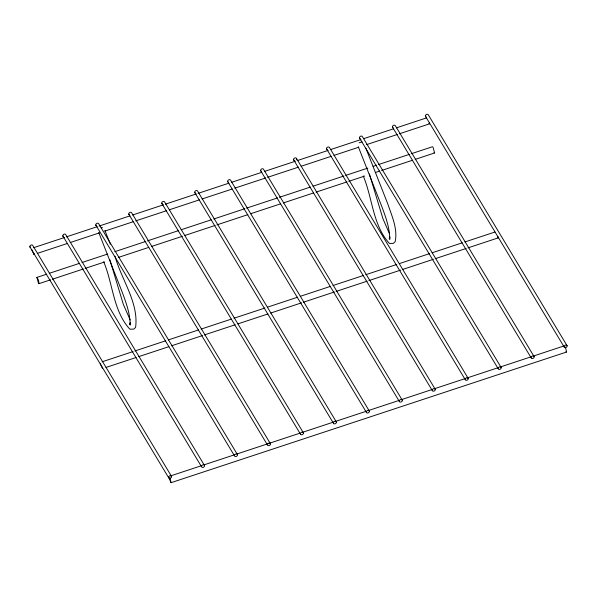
<?xml version="1.0" encoding="UTF-8"?>
<svg xmlns="http://www.w3.org/2000/svg" width="597" height="597" viewBox="0 0 597 597"><rect width="100%" height="100%" fill="white"/><g stroke="black" fill="none" stroke-linecap="round" stroke-linejoin="round"><path stroke-width="0.9" d="M33.939 253.232L33.939 254.516L31.753 249.591M46.618 274.202L36.887 277.418L38.432 283.082L39.074 283.62L50.581 279.821M39.074 283.62L38.432 279.986L36.887 277.418M102.497 367.312L102.497 368.595L100.311 363.67M565.359 347.021L566.605 352.014L171.063 482.674L169.817 477.682M399.4 133.788L429.489 123.855L429.489 122.572M415.154 159.384L434.616 152.959L433.071 147.287L432.429 146.75L411.191 153.765M467.958 247.867L498.047 237.934L498.047 236.651M29.85 246.785L30.141 245.725L31.171 244.986L32.328 245.001L32.939 245.763L171.608 476.496L171.317 477.555L170.287 478.294L169.13 478.279L168.518 477.518L29.85 246.785L30.462 247.539M62.812 235.897L63.103 234.837L64.133 234.099L65.289 234.114L65.901 234.875L204.57 465.608L204.278 466.667L203.249 467.399L202.092 467.384L201.48 466.63L62.812 235.897L63.424 236.651M95.774 225.009L96.065 223.95L97.095 223.211L98.251 223.226L98.863 223.987L237.531 454.72L237.24 455.78L236.211 456.511L235.054 456.496L234.442 455.742L95.774 225.009L96.386 225.763M128.736 214.114L129.027 213.062L130.056 212.323L131.213 212.338L131.825 213.099L270.493 443.832L270.202 444.884L269.172 445.623L268.016 445.608L267.404 444.855L128.736 214.114L129.348 214.875M161.697 203.226L161.988 202.174L163.018 201.435L164.175 201.45L164.787 202.211L303.455 432.944L303.164 433.997L302.134 434.735L300.978 434.72L300.366 433.959L161.697 203.226L162.309 203.987M194.659 192.338L194.95 191.286L195.98 190.547L197.137 190.562L197.749 191.316L336.417 422.057L336.126 423.109L335.096 423.848L333.939 423.833L333.327 423.072L194.659 192.338L195.271 193.1M227.621 181.451L227.912 180.391L228.942 179.66L230.099 179.675L230.711 180.428L369.379 411.161L369.088 412.221L368.058 412.96L366.901 412.945L366.289 412.184L227.621 181.451L228.233 182.212M168.518 477.518L168.809 476.458L169.832 475.719L170.996 475.742L171.608 476.496M260.583 170.563L260.874 169.503L261.904 168.772L263.061 168.787L263.673 169.541L402.341 400.274L402.05 401.333L401.02 402.072L399.863 402.057L399.251 401.296L260.583 170.563L261.195 171.324M201.48 466.63L201.771 465.57L202.793 464.832L203.958 464.847L204.57 465.608M293.545 159.675L293.836 158.615L294.866 157.877L296.022 157.892L296.634 158.653L435.303 389.386L435.012 390.445L433.982 391.184L432.825 391.169L432.213 390.408L293.545 159.675L294.157 160.429M296.343 159.712L296.634 158.653M234.442 455.742L234.733 454.683L235.755 453.944L236.919 453.959L237.531 454.72M326.507 148.787L326.798 147.728L327.828 146.989L328.984 147.004L329.596 147.765L468.264 378.498L467.973 379.558L466.944 380.296L465.787 380.274L465.175 379.52L326.507 148.787L327.119 149.541M267.404 444.855L267.695 443.795L268.717 443.056L269.881 443.071L270.493 443.832M359.469 137.9L359.76 136.84L360.789 136.101L361.946 136.116L362.558 136.877L501.226 367.61L500.935 368.67L499.905 369.401L498.749 369.386L498.137 368.633L359.469 137.9L360.081 138.653M300.366 433.959L300.657 432.907L301.679 432.168L302.843 432.183L303.455 432.944M392.43 127.004L392.722 125.952L393.751 125.213L394.908 125.228L395.52 125.989L534.188 356.722L533.897 357.782L532.867 358.513L531.711 358.498L531.099 357.745L392.43 127.004L393.042 127.765M333.327 423.072L333.619 422.019L334.641 421.281L335.805 421.295L336.417 422.057M425.392 116.116L425.683 115.064L426.713 114.325L427.87 114.34L428.482 115.102L567.15 345.835L566.859 346.887L565.829 347.626L564.672 347.611L564.061 346.85L425.392 116.116L426.004 116.878M366.289 412.184L366.58 411.132L367.603 410.393L368.767 410.408L369.379 411.161M399.251 401.296L399.542 400.236L400.572 399.505L401.729 399.52L402.341 400.274M432.213 390.408L432.504 389.348L433.534 388.617L434.691 388.632L435.303 389.386M465.175 379.52L465.466 378.461L466.496 377.722L467.652 377.737L468.264 378.498M498.137 368.633L498.428 367.573L499.458 366.834L500.614 366.849L501.226 367.61M531.099 357.745L531.39 356.685L532.42 355.946L533.576 355.961L534.188 356.722M564.061 346.85L564.352 345.797L565.381 345.059L566.538 345.073L567.15 345.835M129.653 324.499L130.243 322.731L130.176 325.074C130.168 313.5 126.004 302.388 122.019 291.672L98.751 232.546M389.237 238.748L389.819 236.987L389.751 239.322C389.744 227.755 385.58 216.636 381.595 205.928L358.327 146.795M359.14 142.795L362.058 141.832M33.522 247.725L64.498 237.494M66.267 236.912L97.236 226.681M99.005 226.091L129.974 215.86M132.631 214.987L163.6 204.756M165.369 204.167L196.346 193.935M198.114 193.353L229.084 183.122M231.74 182.249L261.822 172.309M264.478 171.429L295.448 161.197M297.216 160.615L328.193 150.384M330.842 149.504L360.931 139.571M363.588 138.691L393.669 128.751M396.326 127.877L426.415 117.937M37.484 253.344L67.565 243.404M70.222 242.531L99.423 232.882M104.736 231.129L133.049 221.778M135.706 220.897L166.675 210.666M169.332 209.793L199.413 199.853M202.07 198.973L232.158 189.04M234.808 188.159L265.784 177.928M267.553 177.346L298.522 167.115M301.179 166.235L331.26 156.295M333.917 155.421L358.693 147.235M366.662 144.608L397.632 134.377M49.275 273.322L79.364 263.381M82.013 262.508L107.676 254.031M114.758 251.688L145.728 241.457M147.496 240.875L178.466 230.643M181.122 229.77L211.211 219.83M213.86 218.95L244.837 208.719M246.606 208.137L277.575 197.905M279.344 197.323L310.313 187.092M312.97 186.212L343.939 175.981M345.715 175.399L367.834 168.093M373.14 166.339L376.685 165.168M378.453 164.578L409.423 154.347M52.349 279.239L83.319 269.008M85.087 268.419L104.557 261.993M118.713 257.314L148.802 247.374M151.451 246.494L182.428 236.263M185.077 235.39L215.166 225.45M216.935 224.868L247.904 214.636M250.561 213.756L280.65 203.816M283.299 202.943L313.388 193.003M316.044 192.13L347.014 181.898M348.782 181.309L364.715 176.048M375.334 172.54L379.752 171.078M381.528 170.496L412.497 160.265M102.08 361.804L133.056 351.573M134.825 350.991L165.794 340.76M168.451 339.88L198.532 329.94M201.189 329.066L231.278 319.126M233.934 318.253L264.904 308.022M267.56 307.142L297.642 297.202M300.298 296.328L330.387 286.388M333.036 285.508L363.125 275.575M365.782 274.695L396.751 264.464M399.408 263.59L429.489 253.65M432.146 252.77L462.235 242.83M464.884 241.957L494.973 232.017M106.042 367.424L136.123 357.491M138.78 356.61L168.869 346.67M171.526 345.797L202.495 335.566M204.264 334.977L235.233 324.746M237.89 323.873L267.978 313.932M270.628 313.059L301.597 302.828M303.373 302.239L334.342 292.008M336.111 291.426L367.08 281.194M368.849 280.612L400.706 270.083M402.475 269.501L433.452 259.27M435.22 258.688L466.19 248.456M170.645 475.884L201.614 465.653M204.271 464.779L234.352 454.839M237.009 453.959L267.978 443.728M269.747 443.146L299.836 433.206M302.492 432.332L333.462 422.101M336.118 421.221L366.2 411.281M368.856 410.408L398.945 400.468M401.594 399.587L431.683 389.654M434.34 388.774L464.421 378.834M467.078 377.961L498.047 367.73M500.704 366.849L530.793 356.909M533.449 356.036L563.531 346.096M101.072 227.853L102.483 227.584M428.847 123.318L429.489 123.855M433.974 152.422L434.616 152.959M497.405 237.397L498.047 237.934M565.963 351.476L566.605 352.014M171.063 482.674L168.869 477.749M389.363 233.449L382.908 218.629L369.424 173.951M130.183 319.947L123.333 304.373L109.848 259.695M365.857 148.183L387.774 203.883C391.774 215.875 397.938 228.897 395.162 241.733L393.304 243.375L389.445 243.449C372.729 225.405 372.498 197.614 363.245 175.988M104.93 230.502L110.326 244.218M115.049 256.21C121.094 279.12 138.974 302.619 135.586 327.484L133.728 329.119L129.87 329.193C113.154 311.156 112.923 283.359 103.669 261.74"/></g></svg>
